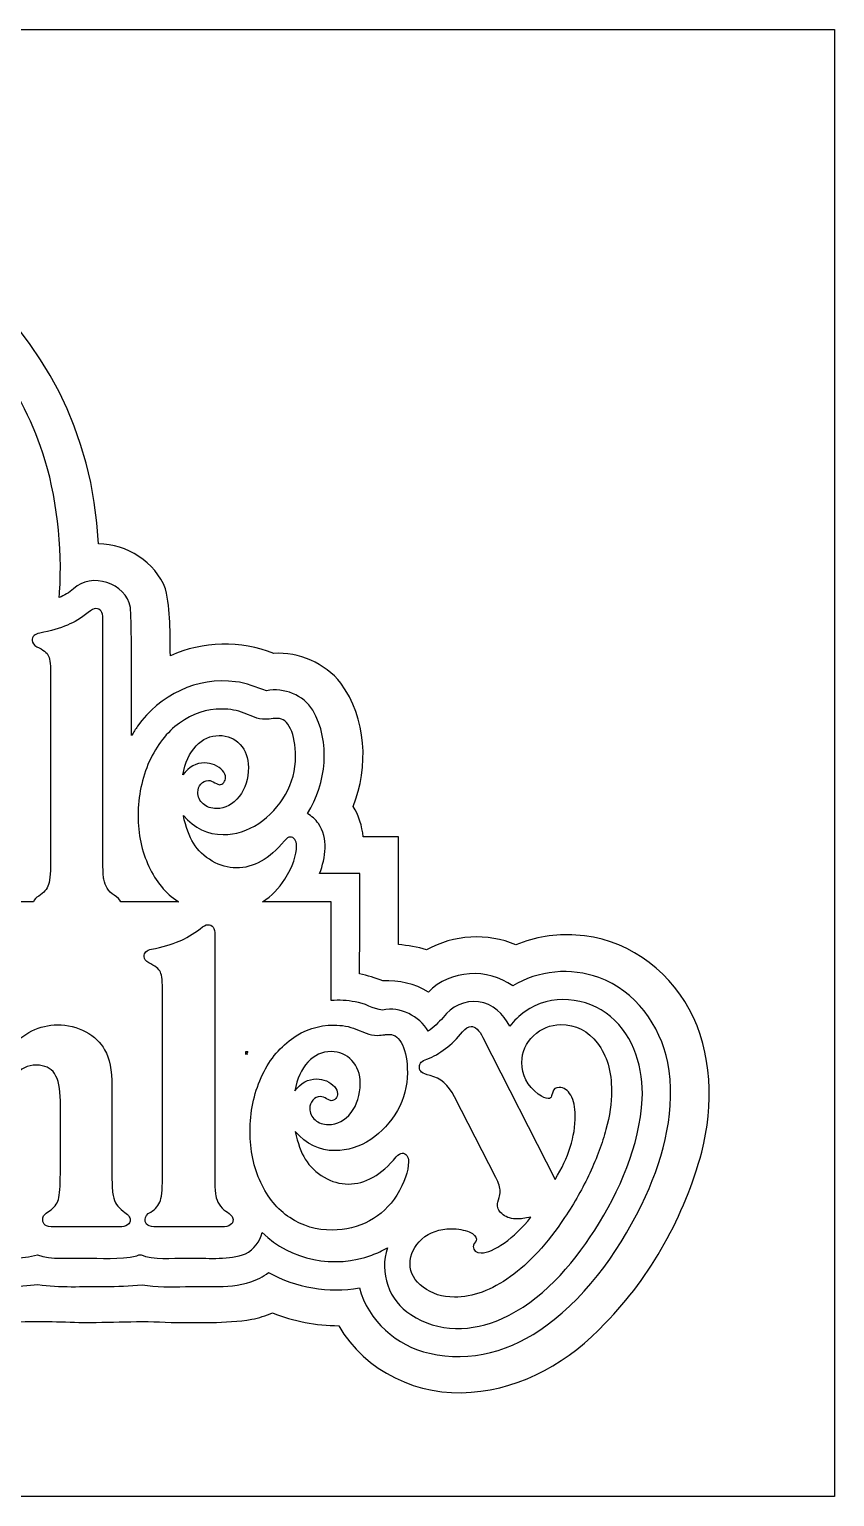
# Model space of a CAD drawing. Header units: millimetres. Extents: x -9 to 678, y 0 to 417.
# Drawn here: x 190.2 to 300, y 0 to 200 of the extents above; entities that cross this region are included whole.
import ezdxf

# ---------------------------------------------------------------- set-up
doc = ezdxf.new("R2010")
doc.units = ezdxf.units.MM
doc.layers.add('Ebene_1', color=7, linetype='CONTINUOUS')

msp = doc.modelspace()

# ---------------------------------------------------------------- linework, layer by layer
at = {"layer": 'Ebene_1', "color": 7}
for points in [[(0, 200), (300, 200), (300, 0), (0, 0)], [(216.114275, 103.747226)], [(252.053745, 62.605778)], [(219.734407, 60.663838)], [(219.941737, 60.496937)], [(226.414834, 55.293399)], [(216.493045, 36.784862)]]:
    msp.add_lwpolyline(points, close=True, dxfattribs=at)
for points in [[(200.276136, 86.11836), (200.276136, 119.676367)], [(193.145594, 111.787375), (193.145594, 87.18013)], [(220.908711, 106.265217), (219.512837, 106.811734)], [(190.817525, 81.081838), (188.136573, 81.081838)], [(210.550765, 81.08191), (202.711253, 81.08191)], [(231.360307, 67.628207), (231.360307, 81.081869), (222.03509, 81.081869)], [(215.522106, 76.59337), (215.522106, 43.035285)], [(208.391772, 44.097253), (208.391772, 68.704497)], [(234.758838, 63.728431), (236.154566, 63.182281)], [(252.053693, 62.605778), (261.914796, 43.247685)], [(219.734407, 60.663838), (220.015195, 60.663838)], [(201.504171, 55.96092), (201.504171, 55.263056), (201.504171, 43.85452), (201.504171, 43.186999)], [(253.813576, 43.52076), (248.200332, 54.504506)], [(261.581036, 55.111342), (261.429332, 54.625877)], [(194.464856, 44.036567), (194.464856, 53.958356)], [(226.475519, 49.771287), (226.475519, 49.771183)], [(254.086651, 40.152811), (254.268698, 40.78999)], [(192.553321, 38.635722), (192.97811, 38.93914)], [(202.47511, 36.784862), (193.615288, 36.784862)], [(216.493045, 36.784862), (207.633223, 36.784862)], [(251.082806, 34.782299), (250.870416, 34.509224)]]:
    msp.add_lwpolyline(points, dxfattribs=at)
for points in [[(199.662191, 129.876398), (198.151993, 160.796784), (171.752939, 179.068439), (147.349861, 178.435722)], [(192.08117, 142.24372), (188.935791, 151.774582), (182.858463, 159.643288), (174.17898, 165.422814)], [(194.358141, 123.275388), (194.799606, 129.360985), (193.922714, 136.663583), (192.08117, 142.24372)], [(208.792829, 123.726234), (207.404762, 127.402949), (203.538525, 129.831314), (199.662191, 129.876398)], [(204.028184, 121.210351), (203.397105, 124.520112), (198.699308, 126.090452), (196.25376, 123.730461)], [(196.25376, 123.730461), (195.661113, 123.221228), (194.99102, 122.861209), (194.29631, 122.550824)], [(194.29631, 122.550824), (194.316088, 122.806478), (194.338676, 123.006136), (194.358141, 123.275388)], [(209.461484, 114.628546), (209.423491, 117.664539), (209.519359, 120.760613), (208.792829, 123.726234)], [(198.273499, 120.495604), (197.30256, 119.747172), (196.351982, 119.180675), (195.421493, 118.796346)], [(199.305207, 121.042121), (199.042239, 121.042121), (198.698278, 120.859706), (198.273499, 120.495604)], [(200.276136, 119.676367), (200.276136, 120.586621), (199.952503, 121.042121), (199.305207, 121.042121)], [(204.179336, 103.768609), (204.157164, 109.581501), (204.250951, 115.404242), (204.028184, 121.210351)], [(195.421493, 118.796346), (194.410104, 118.37156), (193.15567, 118.007806), (191.658817, 117.704388)], [(191.658817, 117.704388), (190.97106, 117.58302), (190.62764, 117.248952), (190.62764, 116.702799)], [(190.62764, 116.702799), (190.62764, 116.358925), (190.839738, 116.075945), (191.264527, 115.853438)], [(223.554563, 114.945702), (219.063357, 116.707005), (213.864055, 116.618053), (209.461484, 114.628546)], [(191.264527, 115.853438), (192.114094, 115.44888), (192.650366, 115.024142), (192.872873, 114.579129)], [(192.872873, 114.579129), (193.05493, 114.154343), (193.145594, 113.223554), (193.145594, 111.787375)], [(232.687012, 110.904004), (230.513821, 113.598801), (227.006295, 115.13188), (223.554563, 114.945702)], [(218.336056, 111.066976), (213.206059, 111.821093), (207.898366, 109.233651), (204.999112, 105.000423)], [(222.570487, 109.845381), (221.150475, 110.226008), (219.831712, 110.977151), (218.336056, 111.066976)], [(228.883938, 107.209621), (227.585525, 109.273931), (224.941599, 110.315092), (222.570487, 109.845381)], [(234.386636, 94.068345), (236.523656, 99.501856), (236.194569, 106.104068), (232.687012, 110.904004)], [(216.478482, 107.357714), (214.395008, 107.357714), (212.473522, 106.720336), (210.71369, 105.44598)], [(219.512837, 106.811734), (218.602573, 107.175837), (217.591017, 107.357714), (216.478482, 107.357714)], [(222.486402, 105.961836), (221.859341, 105.961836), (221.3335, 106.06294), (220.908711, 106.265217)], [(223.45733, 106.052739), (223.093227, 105.992054), (222.769584, 105.961836), (222.486402, 105.961836)], [(224.094217, 106.083405), (223.770564, 106.083405), (223.558466, 106.072975), (223.45733, 106.052739)], [(225.854257, 104.657407), (225.389018, 105.608115), (224.802189, 106.083405), (224.094217, 106.083405)], [(228.133018, 93.113145), (230.736598, 97.252499), (231.33647, 102.865259), (228.883938, 107.209621)], [(204.999112, 105.000423), (204.705802, 104.60362), (204.43892, 104.187984), (204.179336, 103.768609)], [(210.71369, 105.44598), (208.974094, 104.191855), (207.598779, 102.44235), (206.58739, 100.197058)], [(226.521799, 100.8646), (226.521799, 102.442371), (226.299271, 103.706693), (225.854257, 104.657407)], [(211.168728, 98.376734), (211.472146, 100.055649), (212.068864, 101.369988), (212.958892, 102.320691)], [(212.958892, 102.320691), (213.84892, 103.271401), (214.900604, 103.747226), (216.114275, 103.747226)], [(216.114275, 103.747226), (217.26726, 103.747226), (218.21838, 103.342277), (218.966812, 102.53317)], [(218.966812, 102.53317), (219.715244, 101.724057), (220.089434, 100.682262), (220.089434, 99.407916)], [(206.58739, 100.197058), (205.57599, 97.951757), (205.069936, 95.503888), (205.069936, 92.854039)], [(214.142293, 100.01521), (212.989308, 100.01521), (211.998071, 99.469039), (211.168728, 98.376734)], [(215.477388, 99.741958), (215.032374, 99.924004), (214.587307, 100.01521), (214.142293, 100.01521)], [(225.156591, 95.706576), (226.066844, 97.324811), (226.521799, 99.044094), (226.521799, 100.8646)], [(216.569885, 98.983502), (216.306918, 99.266694), (215.942627, 99.519451), (215.477388, 99.741958)], [(216.9943, 98.042692), (216.9943, 98.325885), (216.853068, 98.639623), (216.569885, 98.983502)], [(216.751692, 97.345016), (216.913514, 97.547298), (216.9943, 97.779725), (216.9943, 98.042692)], [(220.089434, 99.407916), (220.089434, 97.830126), (219.674585, 96.505368), (218.845243, 95.433283)], [(213.201489, 96.009921), (213.201489, 96.414485), (213.343242, 96.788675), (213.626434, 97.132543)], [(213.929821, 94.43224), (213.444346, 94.857019), (213.201489, 95.382861), (213.201489, 96.009921)], [(213.626434, 97.132543), (213.889402, 97.456196), (214.233363, 97.617737), (214.658152, 97.617737)], [(214.658152, 97.617737), (214.941335, 97.617737), (215.224319, 97.516663), (215.507512, 97.31436)], [(215.507512, 97.31436), (215.85138, 97.132304), (216.064019, 97.041639), (216.14493, 97.041639)], [(216.14493, 97.041639), (216.367437, 97.041639), (216.569646, 97.142713), (216.751692, 97.345016)], [(215.75065, 93.794812), (215.022443, 93.794812), (214.415295, 94.007451), (213.929821, 94.43224)], [(218.845243, 95.433283), (217.995675, 94.340983), (216.964321, 93.794812), (215.75065, 93.794812)], [(221.515473, 91.762083), (223.012337, 92.773472), (224.226112, 94.088341), (225.156591, 95.706576)], [(235.752844, 89.957523), (235.582549, 91.399968), (235.149943, 92.826392), (234.386636, 94.068345)], [(205.069936, 92.854039), (205.069936, 90.285101), (205.555671, 87.969095), (206.5266, 85.905846)], [(212.594768, 89.06177), (212.028383, 89.992248), (211.573417, 91.25604), (211.229549, 92.854039)], [(211.229549, 92.854039), (212.726413, 91.114443), (214.536906, 90.245171), (216.660831, 90.245171)], [(229.637012, 91.746854), (229.236435, 92.298261), (228.723834, 92.772306), (228.133018, 93.113145)], [(216.660831, 90.245171), (218.359976, 90.245171), (219.978149, 90.750683), (221.515473, 91.762083)], [(229.802154, 84.938519), (230.627614, 87.082981), (231.023132, 89.745415), (229.637012, 91.746854)], [(215.174043, 86.634178), (214.081743, 87.261249), (213.221829, 88.070606), (212.594768, 89.06177)], [(225.004897, 89.39527), (222.961873, 86.927478), (220.777201, 85.693373), (218.450994, 85.693373)], [(225.793477, 89.911129), (225.57097, 89.911129), (225.308315, 89.739148), (225.004897, 89.39527)], [(225.065146, 84.176472), (226.13722, 85.916068), (226.673492, 87.433146), (226.673492, 88.727728)], [(226.430895, 89.577629), (226.269074, 89.800136), (226.056435, 89.911129), (225.793477, 89.911129)], [(226.673492, 88.727728), (226.673492, 89.071606), (226.592717, 89.355122), (226.430895, 89.577629)], [(240.565069, 89.951278), (238.960991, 89.951819), (237.356922, 89.955441), (235.752844, 89.957523)], [(240.544771, 75.270641), (240.551017, 80.164194), (240.559864, 85.057736), (240.565069, 89.951278)], [(193.145594, 87.18013), (193.145594, 85.339388), (193.05493, 84.095395), (192.872873, 83.448109)], [(200.397705, 84.146389), (200.316825, 84.571168), (200.276136, 85.228342), (200.276136, 86.11836)], [(218.450994, 85.693373), (217.318234, 85.693373), (216.225893, 86.007117), (215.174043, 86.634178)], [(200.852774, 82.932323), (200.630267, 83.276201), (200.478615, 83.68114), (200.397705, 84.146389)], [(206.5266, 85.905846), (207.477314, 83.842607), (208.802082, 82.244753), (210.501218, 81.111993)], [(222.03509, 81.081869), (223.243296, 81.872822), (224.261566, 82.894173), (225.065146, 84.176472)], [(235.264632, 84.926132), (233.449225, 84.934459), (231.589278, 84.910102), (229.802154, 84.938519)], [(235.252245, 71.254075), (235.269316, 75.811472), (235.269524, 80.368714), (235.264632, 84.926132)], [(192.872873, 83.448109), (192.650366, 82.800813), (192.2053, 82.274971), (191.537779, 81.870418)], [(201.793047, 81.992049), (201.408709, 82.234792), (201.095506, 82.547994), (200.852774, 82.932323)], [(191.537779, 81.870418), (191.133423, 81.660152), (190.89855, 81.395571), (190.817525, 81.081838)], [(202.711253, 81.08191), (202.600406, 81.373056), (202.298331, 81.676255), (201.793047, 81.992049)], [(210.501218, 81.111993), (210.517456, 81.101272), (210.534423, 81.092528), (210.550765, 81.08191)], [(210.667411, 75.713459), (211.597896, 76.097781), (212.548607, 76.664159), (213.519542, 77.412595)], [(213.519542, 77.412595), (213.944328, 77.776695), (214.288203, 77.958745), (214.551167, 77.958745)], [(214.551167, 77.958745), (215.198459, 77.958745), (215.522106, 77.50362), (215.522106, 76.59337)], [(256.557046, 75.225913), (252.681086, 76.857233), (248.060401, 76.59795), (244.391293, 74.542809)], [(264.717265, 76.539731), (261.945285, 76.722933), (259.128857, 76.280188), (256.557046, 75.225913)], [(280.191457, 66.428411), (277.153084, 72.079847), (271.211128, 76.268009), (264.717265, 76.539731)], [(205.873402, 73.619878), (205.873402, 74.166028), (206.217277, 74.499788), (206.905026, 74.621159)], [(206.905026, 74.621159), (208.40189, 74.924574), (209.656018, 75.288674), (210.667411, 75.713459)], [(244.391293, 74.542809), (243.143657, 74.942897), (241.834815, 75.077488), (240.544771, 75.270641)], [(206.51058, 72.7703), (206.085795, 72.992807), (205.873402, 73.275999), (205.873402, 73.619878)], [(208.118697, 71.495943), (207.89619, 71.940957), (207.360151, 72.365743), (206.51058, 72.7703)], [(256.117788, 69.611295), (252.753722, 72.098636), (247.567577, 71.821616), (244.63287, 68.779683)], [(267.871669, 70.743597), (264.052784, 72.163735), (259.568261, 71.737447), (256.117788, 69.611295)], [(208.391772, 68.704497), (208.391772, 70.140675), (208.300747, 71.071157), (208.118697, 71.495943)], [(238.435066, 70.311647), (237.387172, 70.666444), (236.337268, 71.028029), (235.252245, 71.254075)], [(244.63287, 68.779683), (242.799373, 69.955017), (240.575083, 70.354928), (238.435066, 70.311647)], [(277.249057, 59.188209), (276.221846, 64.216196), (272.834692, 69.007072), (267.871669, 70.743597)], [(269.453503, 65.436758), (266.272358, 68.161397), (261.241633, 68.597689), (257.795907, 66.116135)], [(234.634032, 67.434023), (233.551808, 67.652408), (232.452399, 67.693108), (231.360307, 67.628207)], [(238.395094, 66.326464), (237.072522, 66.416087), (235.964931, 67.329078), (234.634032, 67.434023)], [(244.604734, 63.438962), (243.359159, 65.5205), (240.81489, 66.840335), (238.395094, 66.326464)], [(251.476003, 67.431869), (249.625403, 67.702862), (247.709996, 66.826469), (246.641263, 65.30605)], [(255.708821, 64.107576), (254.892917, 65.775525), (253.391608, 67.225777), (251.476003, 67.431869)], [(257.795907, 66.116135), (257.003205, 65.558213), (256.299772, 64.875379), (255.708821, 64.107576)], [(281.890801, 46.954828), (283.493568, 53.36855), (283.380753, 60.50262), (280.191457, 66.428411)], [(187.364866, 60.967318), (189.407886, 63.192389), (191.643068, 64.304924), (194.07041, 64.304924)], [(194.07041, 64.304924), (195.466138, 64.304924), (196.750612, 63.991392), (197.923833, 63.364328)], [(225.959702, 62.363046), (227.71953, 63.637403), (229.641183, 64.274581), (231.72466, 64.274581)], [(231.72466, 64.274581), (232.837189, 64.274581), (233.848581, 64.092531), (234.758838, 63.728431)], [(246.641263, 65.30605), (246.00066, 64.644628), (245.362482, 63.968696), (244.604734, 63.438962)], [(249.292642, 63.364328), (249.697199, 63.849799), (250.081528, 64.092535), (250.445627, 64.092535)], [(250.445627, 64.092535), (251.012013, 64.092535), (251.548052, 63.596949), (252.053745, 62.605778)], [(258.941294, 62.818178), (259.993143, 63.829571), (261.237161, 64.335267), (262.673346, 64.335267)], [(262.673346, 64.335267), (264.736588, 64.335267), (266.405388, 63.49581), (267.679744, 61.816896)], [(273.774539, 54.180447), (273.962821, 58.291404), (272.684769, 62.713024), (269.453503, 65.436758)], [(197.923833, 63.364328), (199.097047, 62.737264), (199.956733, 61.918035), (200.50289, 60.906643)], [(221.833214, 57.113905), (222.844607, 59.359204), (224.220103, 61.108918), (225.959702, 62.363046)], [(236.154566, 63.182281), (236.579352, 62.979996), (237.105277, 62.878853), (237.732341, 62.878853)], [(237.732341, 62.878853), (238.015533, 62.878853), (238.33918, 62.909213), (238.70328, 62.969934)], [(238.70328, 62.969934), (238.804422, 62.990197), (239.016815, 63.000329), (239.340458, 63.000329)], [(239.340458, 63.000329), (240.048436, 63.000329), (240.635047, 62.524972), (241.100289, 61.574258)], [(244.437937, 59.632276), (246.177543, 60.299797), (247.795778, 61.543814), (249.292642, 63.364328)], [(257.363519, 59.177154), (257.363519, 60.613332), (257.889444, 61.827007), (258.941294, 62.818178)], [(200.50289, 60.906643), (201.170411, 59.753651), (201.504171, 58.105076), (201.504171, 55.96092)], [(219.734407, 60.259326), (219.734105, 60.394136), (219.734636, 60.529018), (219.734407, 60.663838)], [(220.015195, 60.663838), (219.926717, 60.525396), (219.818774, 60.400287), (219.734407, 60.259326)], [(219.941737, 60.496937), (220.038439, 60.06787), (219.736239, 60.540135), (219.941737, 60.496937)], [(231.360557, 60.6639), (230.146879, 60.6639), (229.095026, 60.188547), (228.204998, 59.23784)], [(234.212688, 59.450229), (233.464253, 60.259343), (232.513542, 60.6639), (231.360557, 60.6639)], [(241.100289, 61.574258), (241.545303, 60.623551), (241.767811, 59.359308), (241.767811, 57.78153)], [(267.679744, 61.816896), (268.954108, 60.158204), (269.59129, 57.973591), (269.59129, 55.263056)], [(191.218279, 58.813051), (189.984379, 58.813051), (189.033669, 58.337694), (188.366148, 57.38698)], [(193.675974, 57.660055), (193.150046, 58.428719), (192.330814, 58.813051), (191.218279, 58.813051)], [(228.204998, 59.23784), (227.314969, 58.287126), (226.718248, 56.972312), (226.414834, 55.293399)], [(235.335341, 56.325023), (235.335341, 57.59938), (234.961124, 58.641115), (234.212688, 59.450229)], [(243.406323, 58.570319), (243.406323, 58.833276), (243.487233, 59.045669), (243.649055, 59.207497)], [(243.70974, 57.872455), (243.507462, 58.014048), (243.406323, 58.246669), (243.406323, 58.570319)], [(243.649055, 59.207497), (243.810876, 59.369319), (244.073837, 59.510911), (244.437937, 59.632276)], [(259.608815, 54.868609), (258.111951, 56.001373), (257.363519, 57.437555), (257.363519, 59.177154)], [(274.226007, 40.916461), (276.810601, 46.576276), (278.413815, 52.970586), (277.249057, 59.188209)], [(194.464856, 53.958356), (194.464856, 55.617041), (194.201895, 56.850941), (193.675974, 57.660055)], [(220.316115, 49.771183), (220.316115, 52.421032), (220.821815, 54.868606), (221.833214, 57.113905)], [(226.414834, 55.293399), (227.244176, 56.385705), (228.235344, 56.931859), (229.388336, 56.931859)], [(229.388336, 56.931859), (229.83335, 56.931859), (230.278365, 56.840834), (230.723379, 56.658784)], [(230.723379, 56.658784), (231.188621, 56.436277), (231.552721, 56.183427), (231.815678, 55.900234)], [(234.091317, 52.350239), (234.920667, 53.422317), (235.335341, 54.747245), (235.335341, 56.325023)], [(241.767811, 57.78153), (241.767811, 55.961017), (241.312682, 54.241646), (240.402425, 52.623418)], [(244.862726, 57.38698), (244.316576, 57.52858), (243.932248, 57.690405), (243.70974, 57.872455)], [(248.200332, 54.504506), (247.370989, 56.122741), (246.258454, 57.083566), (244.862726, 57.38698)], [(228.872519, 54.049374), (228.589333, 53.705503), (228.44774, 53.331289), (228.44774, 52.926732)], [(229.904143, 54.534849), (229.479358, 54.534849), (229.135483, 54.373024), (228.872519, 54.049374)], [(230.753721, 54.231431), (230.470529, 54.43371), (230.187336, 54.534849), (229.904143, 54.534849)], [(231.3909, 53.958356), (231.309986, 53.958356), (231.097593, 54.049381), (230.753721, 54.231431)], [(231.997735, 54.261774), (231.815685, 54.059495), (231.613407, 53.958356), (231.3909, 53.958356)], [(231.815678, 55.900234), (232.098871, 55.556356), (232.240468, 55.242824), (232.240468, 54.959638)], [(232.240468, 54.959638), (232.240468, 54.696674), (232.159557, 54.464052), (231.997735, 54.261774)], [(260.943857, 54.261774), (260.640436, 54.261774), (260.195422, 54.464052), (259.608815, 54.868609)], [(261.429332, 54.625877), (261.368681, 54.383142), (261.206856, 54.261774), (260.943857, 54.261774)], [(262.430603, 55.778863), (261.985596, 55.778863), (261.702407, 55.556356), (261.581036, 55.111342)], [(264.038731, 54.716895), (263.634167, 55.424874), (263.098125, 55.778863), (262.430603, 55.778863)], [(264.645567, 51.92545), (264.645567, 53.078442), (264.443288, 54.008924), (264.038731, 54.716895)], [(267.3024, 36.34549), (270.71616, 41.707279), (273.391782, 47.763977), (273.774539, 54.180447)], [(269.59129, 55.263056), (269.59129, 53.665049), (269.33844, 51.92545), (268.83274, 50.044258)], [(228.44774, 52.926732), (228.44774, 52.299668), (228.690472, 51.773743), (229.175937, 51.348957)], [(230.996454, 50.711779), (232.210125, 50.711779), (233.241746, 51.257932), (234.091317, 52.350239)], [(240.402425, 52.623418), (239.47194, 51.005183), (238.258265, 49.690369), (236.761402, 48.678976)], [(229.175937, 51.348957), (229.661408, 50.924172), (230.268247, 50.711779), (230.996454, 50.711779)], [(261.914796, 43.247685), (263.73531, 46.200955), (264.645567, 49.093544), (264.645567, 51.92545)], [(268.83274, 50.044258), (268.347269, 48.223744), (267.608951, 46.241409), (266.617787, 44.097253)], [(221.772528, 42.822896), (220.801586, 44.886138), (220.316115, 47.202234), (220.316115, 49.771183)], [(231.906707, 47.161888), (229.782779, 47.161888), (227.972383, 48.031687), (226.475519, 49.771287)], [(226.475519, 49.771183), (226.819391, 48.173176), (227.274516, 46.90893), (227.840894, 45.978445)], [(236.761402, 48.678976), (235.224081, 47.667584), (233.605849, 47.161888), (231.906707, 47.161888)], [(233.696881, 42.610496), (236.023088, 42.610496), (238.207701, 43.844399), (240.250722, 46.312205)], [(240.250722, 46.312205), (240.554136, 46.656084), (240.817097, 46.828023), (241.039604, 46.828023)], [(241.039604, 46.828023), (241.302568, 46.828023), (241.514961, 46.716769), (241.676782, 46.494262)], [(241.676782, 46.494262), (241.838603, 46.271755), (241.919514, 45.988563), (241.919514, 45.644684)], [(268.742597, 23.628872), (275.033084, 30.103364), (279.504877, 38.269506), (281.890801, 46.954828)], [(194.191781, 40.516915), (194.373831, 41.12375), (194.464856, 42.296968), (194.464856, 44.036567)], [(208.118697, 40.3652), (208.300747, 41.012493), (208.391772, 42.25651), (208.391772, 44.097253)], [(227.840894, 45.978445), (228.467965, 44.987281), (229.327654, 44.178167), (230.419961, 43.551103)], [(241.919514, 45.644684), (241.919514, 44.350099), (241.383475, 42.833007), (240.311397, 41.093407)], [(266.617787, 44.097253), (265.687302, 42.074461), (264.544424, 40.051668), (263.189153, 38.028876)], [(201.504171, 43.186999), (201.504171, 42.337428), (201.554739, 41.62945), (201.655875, 41.063064)], [(215.522106, 43.035285), (215.522106, 42.145257), (215.562563, 41.48785), (215.643477, 41.063064)], [(225.747313, 38.028876), (224.04817, 39.16164), (222.723242, 40.759647), (221.772528, 42.822896)], [(230.419961, 43.551103), (231.471811, 42.924032), (232.564117, 42.610496), (233.696881, 42.610496)], [(254.420412, 41.639557), (254.420412, 42.084571), (254.218133, 42.711639), (253.813576, 43.52076)], [(192.97811, 38.93914), (193.605174, 39.363926), (194.009731, 39.88985), (194.191781, 40.516915)], [(201.655875, 41.063064), (201.757018, 40.537143), (201.908728, 40.122472), (202.111007, 39.819051)], [(206.783655, 38.787426), (207.451176, 39.191983), (207.89619, 39.717908), (208.118697, 40.3652)], [(215.643477, 41.063064), (215.724391, 40.597822), (215.876098, 40.193265), (216.098598, 39.849393)], [(240.311397, 41.093407), (239.36069, 39.576315), (238.12679, 38.403098), (236.609698, 37.573755)], [(254.025965, 39.788708), (254.025965, 39.910079), (254.046194, 40.031447), (254.086651, 40.152811)], [(254.268698, 40.78999), (254.36984, 41.032725), (254.420412, 41.315914), (254.420412, 41.639557)], [(260.645925, 23.29506), (266.745831, 27.726891), (271.024886, 34.188235), (274.226007, 40.916461)], [(192.067857, 37.755801), (192.067857, 38.140137), (192.229678, 38.433444), (192.553321, 38.635722)], [(202.111007, 39.819051), (202.333514, 39.495401), (202.636932, 39.191983), (203.02126, 38.908797)], [(203.02126, 38.908797), (203.668553, 38.484012), (203.992199, 38.09968), (203.992199, 37.755801)], [(206.025106, 37.755801), (206.025106, 38.180587), (206.277955, 38.524462), (206.783655, 38.787426)], [(216.098598, 39.849393), (216.341334, 39.465065), (216.65487, 39.151533), (217.039205, 38.908797)], [(217.039205, 38.908797), (217.686498, 38.50424), (218.010144, 38.119908), (218.010144, 37.755801)], [(231.512261, 36.329741), (229.388333, 36.329741), (227.466683, 36.896119), (225.747313, 38.028876)], [(254.814858, 38.423323), (254.28893, 38.82788), (254.025965, 39.283008), (254.025965, 39.788708)], [(256.787079, 37.84683), (255.977958, 37.84683), (255.320551, 38.038994), (254.814858, 38.423323)], [(254.966562, 34.56991), (256.220697, 35.480166), (257.434371, 36.653384), (258.607585, 38.089562)], [(263.189153, 38.028876), (260.82249, 34.509227), (258.364801, 31.829032), (255.816088, 29.98829)], [(258.607585, 38.089562), (257.758014, 37.927741), (257.151179, 37.84683), (256.787079, 37.84683)], [(192.401617, 36.997262), (192.17911, 37.159084), (192.067857, 37.41193), (192.067857, 37.755801)], [(193.615288, 36.784862), (193.008453, 36.784862), (192.603896, 36.855662), (192.401617, 36.997262)], [(203.992199, 37.755801), (203.992199, 37.108509), (203.486503, 36.784862), (202.47511, 36.784862)], [(206.389209, 36.997262), (206.146473, 37.159084), (206.025106, 37.41193), (206.025106, 37.755801)], [(207.633223, 36.784862), (207.026387, 36.784862), (206.611716, 36.855662), (206.389209, 36.997262)], [(218.010144, 37.755801), (218.010144, 37.108509), (217.504444, 36.784862), (216.493045, 36.784862)], [(236.609698, 37.573755), (235.052149, 36.744412), (233.353003, 36.329741), (231.512261, 36.329741)], [(243.740031, 35.11606), (244.791881, 36.046545), (246.12692, 36.511788), (247.745148, 36.511788)], [(247.745148, 36.511788), (248.695862, 36.511788), (249.515094, 36.370191), (250.202843, 36.086998)], [(250.202843, 36.086998), (250.850136, 35.783584), (251.173782, 35.449824), (251.173782, 35.085717)], [(254.606643, 24.252196), (260.077645, 26.687824), (264.126168, 31.404118), (267.3024, 36.34549)], [(219.721, 33.10189), (220.842675, 33.688552), (221.641622, 34.790907), (221.982919, 35.996928)], [(221.982919, 35.996928), (225.812412, 32.19758), (231.882495, 31.028637), (236.903477, 32.927067)], [(242.131914, 31.717778), (242.131914, 33.032592), (242.667953, 34.165353), (243.740031, 35.11606)], [(250.870416, 34.509224), (250.789502, 34.367631), (250.749045, 34.226038), (250.749045, 34.084445)], [(250.749045, 34.084445), (250.749045, 33.51806), (251.103034, 33.234867), (251.811013, 33.234867)], [(251.173782, 35.085717), (251.173782, 34.964352), (251.143457, 34.863213), (251.082806, 34.782299)], [(251.811013, 33.234867), (252.680812, 33.234867), (253.732662, 33.679881), (254.966562, 34.56991)], [(188.078968, 32.49724), (189.179918, 32.492036), (190.290829, 32.724483), (191.337089, 32.952851)], [(191.337089, 32.952851), (193.342984, 32.205897), (195.531893, 32.616915), (197.622029, 32.498312)], [(197.622029, 32.498312), (200.042012, 32.531622), (202.507181, 32.316609), (204.890815, 32.802771)], [(204.890815, 32.802771), (205.27887, 33.141955), (205.649323, 32.872617), (206.067221, 32.7501)], [(206.067221, 32.7501), (208.155484, 32.19426), (210.329487, 32.642219), (212.455982, 32.500509)], [(212.455982, 32.500509), (214.874487, 32.535067), (217.411396, 32.237354), (219.721, 33.10189)], [(236.903477, 32.927067), (237.638117, 33.197009), (238.358027, 33.514552), (239.036291, 33.906604)], [(239.036291, 33.906604), (237.93812, 30.613008), (239.243809, 26.630355), (242.249767, 24.810546)], [(221.632899, 29.777962), (222.062612, 30.000302), (222.474296, 30.259762), (222.852878, 30.560619)], [(222.852878, 30.560619), (226.573553, 28.470493), (231.027025, 27.71566), (235.228043, 28.464383)], [(243.922078, 28.531887), (242.728635, 29.421908), (242.131914, 30.483872), (242.131914, 31.717778)], [(183.252992, 28.631128), (185.970939, 28.591573), (188.701386, 28.626964), (191.401262, 28.912999)], [(191.401262, 28.912999), (194.412821, 28.446989), (197.470575, 28.692667), (200.504316, 28.628984)], [(200.504316, 28.628984), (202.212996, 28.598693), (203.92278, 28.790826), (205.617689, 28.886643)], [(205.617689, 28.886643), (207.564897, 28.549353), (209.537867, 28.562261), (211.505123, 28.644577)], [(211.505123, 28.644577), (214.885968, 28.745858), (218.49769, 28.18576), (221.632899, 29.777962)], [(235.228043, 28.464383), (236.385671, 23.98876), (240.304058, 20.507195), (244.782409, 19.550673)], [(248.169937, 27.196844), (246.53148, 27.196844), (245.115527, 27.641858), (243.922078, 28.531887)], [(255.816088, 29.98829), (253.226917, 28.127326), (250.6782, 27.196844), (248.169937, 27.196844)], [(197.005419, 23.732132), (201.187607, 23.705796), (205.371106, 24.019936), (209.550931, 23.759404)], [(209.550931, 23.759404), (213.216614, 23.753158), (216.919437, 23.578929), (220.549843, 24.176209)], [(220.549843, 24.176209), (221.522375, 24.376534), (222.477741, 24.664473), (223.39195, 25.052362)], [(223.39195, 25.052362), (226.247391, 23.903696), (229.324955, 23.292312), (232.404444, 23.305969)], [(242.249767, 24.810546), (245.859178, 22.332583), (250.736231, 22.447085), (254.606643, 24.252196)], [(187.21285, 23.769084), (190.482046, 23.945551), (193.766253, 23.896764), (197.005419, 23.732132)], [(232.404444, 23.305969), (235.927698, 17.061843), (243.388221, 13.574085), (250.442755, 14.249101)], [(244.782409, 19.550673), (250.285815, 18.16906), (256.197231, 19.938728), (260.645925, 23.29506)], [(250.442755, 14.249101), (257.503419, 14.712508), (263.984655, 18.534568), (268.742597, 23.628872)]]:
    msp.add_open_spline(points, degree=3, dxfattribs=at)

doc.saveas('drawing.dxf')
